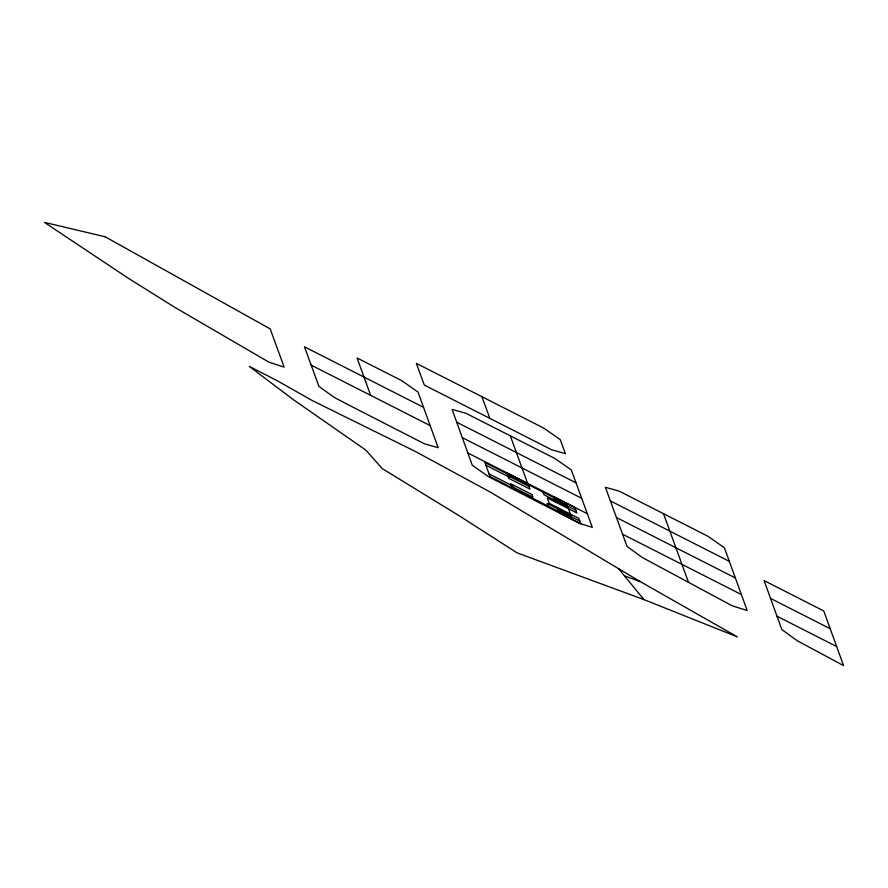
<?xml version="1.0" encoding="UTF-8"?>
<svg xmlns="http://www.w3.org/2000/svg" width="888" height="888" viewBox="0 0 888 888"><rect width="100%" height="100%" fill="white"/><g stroke="black" fill="none" stroke-linecap="round" stroke-linejoin="round"><path stroke-width="1.33" d="M618.503 568.52L624.442 575.857L640.115 581.54L737.417 636.907L643.989 599.611L517.094 552.869L459.751 516.106L382.284 468.642L365.767 450.05L293.096 399.489L249.273 366.378L277.433 380.841L312.554 400.71L415.351 451.459L490.232 492.063L640.115 581.54M456.71 422.2L576.035 482.839L592.329 527.372L579.653 523.421L488.589 476.723L472.294 465.279L452.092 409.379L465.756 413.198L554.867 458.474L571.317 469.963L576.035 482.839M610.367 500.888L729.337 561.371L747.152 610.5L732.367 605.882L642.49 557.62L627.028 546.431L605.405 487.29L619.036 491.086L707.969 536.274L724.386 547.741L729.337 561.371M423.554 407.348L304.451 346.786L318.947 386.424L334.754 397.724L352.092 406.737L424.309 443.756L438.161 447.719L418.015 392.063L401.554 380.575L357.054 357.964L370.651 395.338M462.282 437.618L581.673 498.279M616.461 517.526L735.342 577.955M770.573 598.423L830.191 628.726L843.6 665.623L797.302 640.759L781.84 629.57L764.102 580.608L823.753 610.955L830.191 628.726M311.155 365.123L430.147 425.585M467.854 452.991L587.334 513.719M507.714 475.591L529.004 486.413M554.545 499.389L575.835 510.212M622.566 534.21L741.369 594.549M485.903 465.234L509.856 477.411L508.88 474.736M567.865 506.893L543.911 494.716L542.945 492.041M776.989 616.205L836.663 646.531M489.055 473.903L513.009 486.08L513.986 488.755M571.017 515.562L547.064 503.396L548.04 506.06M558.485 510.234L579.775 521.056M624.442 575.857L643.989 599.611M688.5 582.328L663.503 513.675M555.533 502.109L553.557 496.681L574.847 507.503L576.823 512.92L547.241 497.891L549.206 503.307L578.787 518.348L580.763 523.765L559.473 512.942L557.509 507.525M510.311 435.841L527.627 483.383M481.929 396.703L489.832 418.37M105.195 236.785L44.4 222.377L127.728 277.877L175.38 307.681L268.82 362.104L284.149 367.121L270.207 328.915L105.195 236.785M565.345 453.613L551.681 449.794L424.309 385.07L416.35 363.37L543.756 428.116L560.217 439.604L565.345 453.613M528.016 483.705L506.726 472.882L508.702 478.299L529.992 489.122L528.016 483.705M566.888 504.218L484.926 462.559L490.032 476.579L571.994 518.237L566.888 504.218M531.956 494.538L510.667 483.727L511.655 486.435L532.944 497.258L531.956 494.538"/></g></svg>
